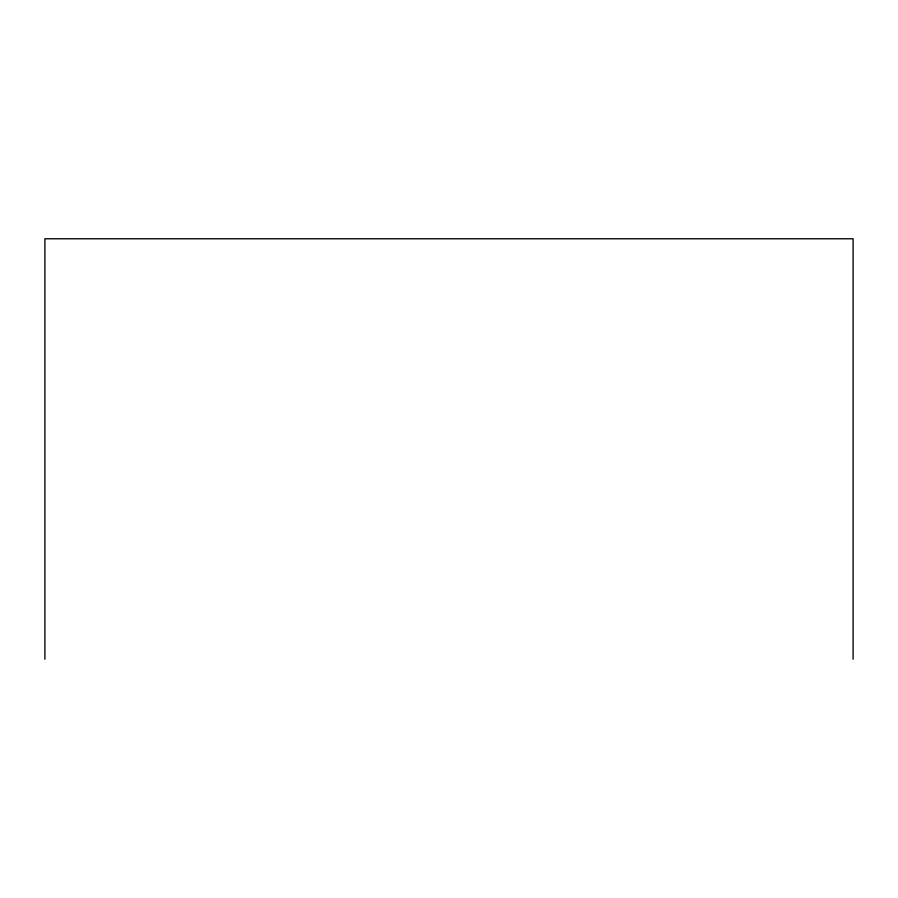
<?xml version="1.0" encoding="UTF-8"?>
<svg xmlns="http://www.w3.org/2000/svg" width="898" height="898" viewBox="0 0 898 898"><rect width="100%" height="100%" fill="white"/><g stroke="black" fill="none" stroke-linecap="round" stroke-linejoin="round"><path stroke-width="1.35" d="M853.1 659.233L853.1 238.767L44.9 238.767L44.9 659.233"/></g></svg>
